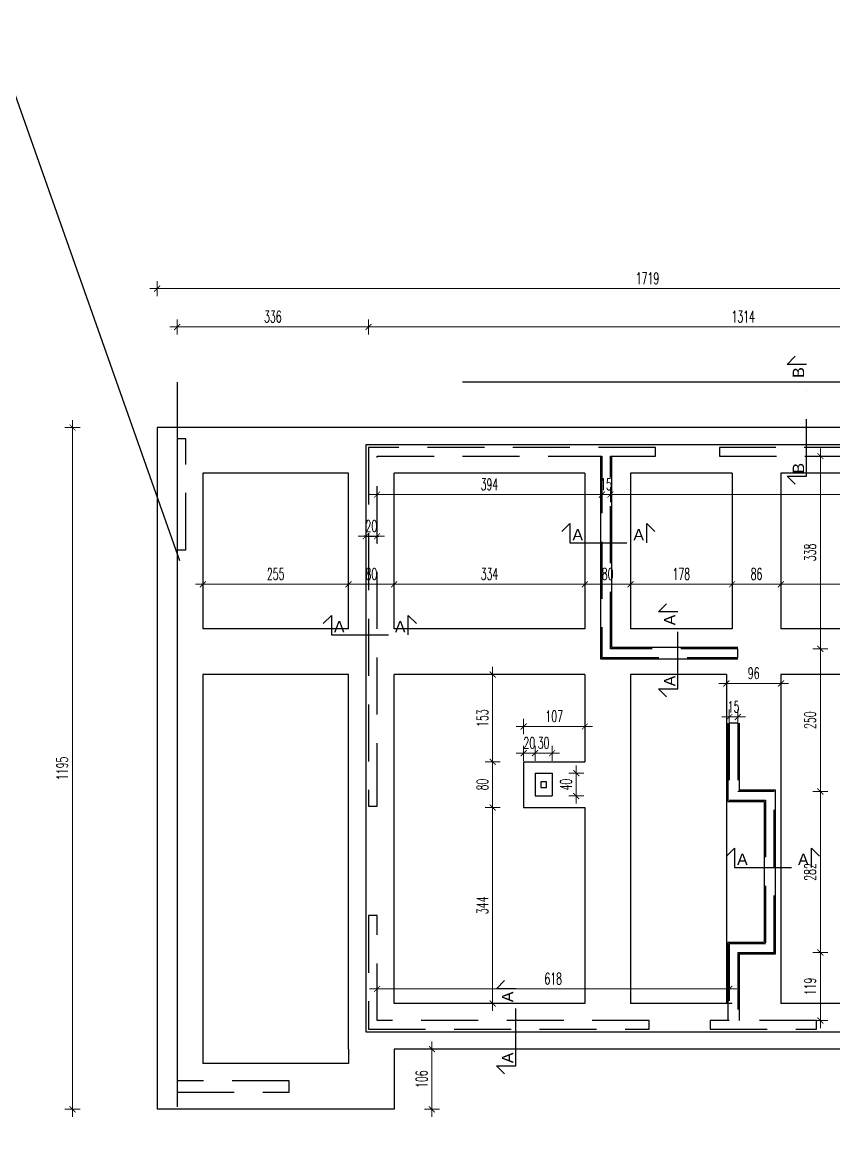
# Model space of a CAD drawing. Header units: metres. Extents: x -2057 to 8255, y -892 to 9175.
# Drawn here: x 1982 to 3406, y 1114 to 3051 of the extents above; entities that cross this region are included whole.
import ezdxf
from ezdxf.enums import TextEntityAlignment as Align

# ---------------------------------------------------------------- set-up
doc = ezdxf.new("R2010")
doc.units = ezdxf.units.M
doc.header["$LTSCALE"] = 10
doc.header["$PDMODE"] = 35
doc.header["$PDSIZE"] = 0.1
for name, pattern in [('AUSGEZOGEN', [0]), ('DASHDOT', [1, 0.5, -0.25, 0, -0.25]), ('DASHED', [0.75, 0.5, -0.25]), ('TRATTEGGIATA', [19.05, 12.7, -6.35])]:
    doc.linetypes.add(name, pattern=pattern)
for name, color, linetype in [('15-', 6, 'Continuous'), ('15-SI', 4, 'Continuous'), ('Muri_sopra', 2, 'DASHED'), ('Retino', 8, 'Continuous'), ('Sottile', 5, 'Continuous'), ('Testi', 3, 'Continuous')]:
    doc.layers.add(name, color=color, linetype=linetype)
doc.layers.add('QUOTE', color=13, linetype='AUSGEZOGEN', lineweight=18)
doc.styles.add('100H50', font='romans.shx', dxfattribs={"width": 0.6})
doc.styles.add('SCHRIFT', font='arial.ttf')
doc.dimstyles.new('1-100', dxfattribs={"dimscale": 0, "dimtxt": 20, "dimasz": 1.5, "dimexe": 0.2, "dimexo": 1, "dimgap": 8, "dimtad": 1, "dimdec": 0, "dimzin": 0, "dimdsep": 46, "dimtxsty": '100H50', "dimblk": 'quota1', "dimcen": 0, "dimse1": 1, "dimse2": 1, "dimclrd": 256, "dimclre": 256, "dimclrt": 2, "dimadec": 0, "dimazin": 0, "dimtfac": 1, "dimtdec": 0, "dimtix": 1, "dimtmove": 2, "dimatfit": 3, "dimldrblk": 'Q', "dimfxl": 1, "dimtolj": 1, "dimtzin": 0, "dimlwd": -1, "dimarcsym": 0})

# ---------------------------------------------------------------- blocks, each defined once
blk = doc.blocks.new('quota1')
at = {"layer": 'QUOTE'}
for p, q in [((8.8, 0), (-8.8, 0)), ((0, -8.8), (0, 8.8))]:
    blk.add_line(p, q, dxfattribs=at)
at = {"layer": 'QUOTE', "const_width": 1}
blk.add_lwpolyline([(-3.5, -3.5), (3.5, 3.5)], dxfattribs=at)
blk = doc.blocks.new('*D54')
at = {"layer": 'Defpoints', "color": 0, "transparency": 16777216}
for p in [(2584.6, 2150.1), (2604.6, 2150.1), (2604.6, 2150.1)]:
    blk.add_point(p, dxfattribs=at)
at = {"layer": 'Retino', "transparency": 16777216}
for p, q in [((2583.1, 2150.1), (2581.6, 2150.1)), ((2584.6, 2150.1), (2604.6, 2150.1)), ((2606.1, 2150.1), (2607.6, 2150.1))]:
    blk.add_line(p, q, dxfattribs=at)
at = {"layer": 'Retino', "transparency": 16777216, "xscale": 1.5, "yscale": 1.5, "zscale": 1.5}
blk.add_blockref('quota1', (2584.6, 2150.1), dxfattribs=at)
at = {"layer": 'Retino', "transparency": 16777216, "xscale": 1.5, "yscale": 1.5, "zscale": 1.5, "rotation": 180}
blk.add_blockref('quota1', (2604.6, 2150.1), dxfattribs=at)
at = {"layer": 'Retino', "color": 2, "transparency": 16777216, "insert": (2594.6, 2168.1), "char_height": 20, "attachment_point": 5, "style": '100H50'}
blk.add_mtext('\\A1;20', dxfattribs=at)
blk = doc.blocks.new('Q')
at = {"layer": '15-'}
for p, q in [((-4.4, 0), (4.4, 0)), ((0, 4.4), (0, -4.4))]:
    blk.add_line(p, q, dxfattribs=at)
at = {"layer": '15-SI'}
blk.add_line((-3.7, -3.7), (3.7, 3.7), dxfattribs=at)
blk = doc.blocks.new('*D101')
at = {"layer": 'Defpoints', "color": 0, "transparency": 16777216}
for p in [(3903.6, 2516.9), (2589.6, 2305.6), (3903.6, 2305.6)]:
    blk.add_point(p, dxfattribs=at)
at = {"layer": 'QUOTE', "transparency": 16777216}
blk.add_line((2591.1, 2516.9), (3902.1, 2516.9), dxfattribs=at)
at = {"layer": 'QUOTE', "transparency": 16777216, "xscale": 1.5, "yscale": 1.5, "zscale": 1.5, "rotation": 180}
blk.add_blockref('quota1', (2589.6, 2516.9), dxfattribs=at)
at = {"layer": 'QUOTE', "transparency": 16777216, "xscale": 1.5, "yscale": 1.5, "zscale": 1.5}
blk.add_blockref('quota1', (3903.6, 2516.9), dxfattribs=at)
at = {"layer": 'QUOTE', "color": 2, "transparency": 16777216, "insert": (3246.6, 2534.9), "char_height": 20, "attachment_point": 5, "style": '100H50'}
blk.add_mtext('\\A1;1314', dxfattribs=at)
blk = doc.blocks.new('*D103')
at = {"layer": 'Defpoints', "color": 0, "transparency": 16777216}
for p in [(2219.1, 2340.6), (2070.5, 1146.1), (2219.1, 1146.1)]:
    blk.add_point(p, dxfattribs=at)
at = {"layer": 'QUOTE', "transparency": 16777216}
blk.add_line((2070.5, 2339.1), (2070.5, 1147.6), dxfattribs=at)
at = {"layer": 'QUOTE', "transparency": 16777216, "xscale": 1.5, "yscale": 1.5, "zscale": 1.5}
for p, rotation in [((2070.5, 2340.6), 90), ((2070.5, 1146.1), 270)]:
    blk.add_blockref('quota1', p, dxfattribs=dict(at, rotation=rotation))
at = {"layer": 'QUOTE', "color": 2, "transparency": 16777216, "insert": (2052.5, 1743.4), "char_height": 20, "attachment_point": 5, "rotation": 90, "style": '100H50'}
blk.add_mtext('\\A1;1195', dxfattribs=at)
blk = doc.blocks.new('*D104')
at = {"layer": 'Defpoints', "color": 0, "transparency": 16777216}
for p in [(2554.6, 2066), (2299.1, 1987.9), (2554.6, 1987.9)]:
    blk.add_point(p, dxfattribs=at)
at = {"layer": 'QUOTE', "transparency": 16777216}
blk.add_line((2300.6, 2066), (2553.1, 2066), dxfattribs=at)
at = {"layer": 'QUOTE', "transparency": 16777216, "xscale": 1.5, "yscale": 1.5, "zscale": 1.5, "rotation": 180}
blk.add_blockref('quota1', (2299.1, 2066), dxfattribs=at)
at = {"layer": 'QUOTE', "transparency": 16777216, "xscale": 1.5, "yscale": 1.5, "zscale": 1.5}
blk.add_blockref('quota1', (2554.6, 2066), dxfattribs=at)
at = {"layer": 'QUOTE', "color": 2, "transparency": 16777216, "insert": (2426.8, 2084), "char_height": 20, "attachment_point": 5, "style": '100H50'}
blk.add_mtext('\\A1;255', dxfattribs=at)
blk = doc.blocks.new('*D105')
at = {"layer": 'Defpoints', "color": 0, "transparency": 16777216}
for p in [(2968.9, 2066), (2634.6, 1987.9), (2968.9, 1987.9)]:
    blk.add_point(p, dxfattribs=at)
at = {"layer": 'QUOTE', "transparency": 16777216}
blk.add_line((2636.1, 2066), (2967.4, 2066), dxfattribs=at)
at = {"layer": 'QUOTE', "transparency": 16777216, "xscale": 1.5, "yscale": 1.5, "zscale": 1.5, "rotation": 180}
blk.add_blockref('quota1', (2634.6, 2066), dxfattribs=at)
at = {"layer": 'QUOTE', "transparency": 16777216, "xscale": 1.5, "yscale": 1.5, "zscale": 1.5}
blk.add_blockref('quota1', (2968.9, 2066), dxfattribs=at)
at = {"layer": 'QUOTE', "color": 2, "transparency": 16777216, "insert": (2801.7, 2084), "char_height": 20, "attachment_point": 5, "style": '100H50'}
blk.add_mtext('\\A1;334', dxfattribs=at)
blk = doc.blocks.new('*D106')
at = {"layer": 'Defpoints', "color": 0, "transparency": 16777216}
for p in [(2554.6, 2066), (2634.6, 2066), (2634.6, 2066)]:
    blk.add_point(p, dxfattribs=at)
at = {"layer": 'QUOTE', "transparency": 16777216}
blk.add_line((2556.1, 2066), (2633.1, 2066), dxfattribs=at)
at = {"layer": 'QUOTE', "transparency": 16777216, "xscale": 1.5, "yscale": 1.5, "zscale": 1.5, "rotation": 180}
blk.add_blockref('quota1', (2554.6, 2066), dxfattribs=at)
at = {"layer": 'QUOTE', "transparency": 16777216, "xscale": 1.5, "yscale": 1.5, "zscale": 1.5}
blk.add_blockref('quota1', (2634.6, 2066), dxfattribs=at)
at = {"layer": 'QUOTE', "color": 2, "transparency": 16777216, "insert": (2594.6, 2084), "char_height": 20, "attachment_point": 5, "style": '100H50'}
blk.add_mtext('\\A1;80', dxfattribs=at)
blk = doc.blocks.new('*D107')
at = {"layer": 'Defpoints', "color": 0, "transparency": 16777216}
for p in [(2968.9, 2066), (3048.9, 2066), (3048.9, 2066)]:
    blk.add_point(p, dxfattribs=at)
at = {"layer": 'QUOTE', "transparency": 16777216}
blk.add_line((2970.4, 2066), (3047.4, 2066), dxfattribs=at)
at = {"layer": 'QUOTE', "transparency": 16777216, "xscale": 1.5, "yscale": 1.5, "zscale": 1.5, "rotation": 180}
blk.add_blockref('quota1', (2968.9, 2066), dxfattribs=at)
at = {"layer": 'QUOTE', "transparency": 16777216, "xscale": 1.5, "yscale": 1.5, "zscale": 1.5}
blk.add_blockref('quota1', (3048.9, 2066), dxfattribs=at)
at = {"layer": 'QUOTE', "color": 2, "transparency": 16777216, "insert": (3008.9, 2084), "char_height": 20, "attachment_point": 5, "style": '100H50'}
blk.add_mtext('\\A1;80', dxfattribs=at)
blk = doc.blocks.new('*D108')
at = {"layer": 'Defpoints', "color": 0, "transparency": 16777216}
for p in [(2604.6, 2260.6), (2998.6, 2260.6), (2998.6, 2223.1)]:
    blk.add_point(p, dxfattribs=at)
at = {"layer": 'QUOTE', "transparency": 16777216}
blk.add_line((2606.1, 2223.1), (2997.1, 2223.1), dxfattribs=at)
at = {"layer": 'QUOTE', "transparency": 16777216, "xscale": 1.5, "yscale": 1.5, "zscale": 1.5, "rotation": 180}
blk.add_blockref('quota1', (2604.6, 2223.1), dxfattribs=at)
at = {"layer": 'QUOTE', "transparency": 16777216, "xscale": 1.5, "yscale": 1.5, "zscale": 1.5}
blk.add_blockref('quota1', (2998.6, 2223.1), dxfattribs=at)
at = {"layer": 'QUOTE', "color": 2, "transparency": 16777216, "insert": (2801.6, 2241.1), "char_height": 20, "attachment_point": 5, "style": '100H50'}
blk.add_mtext('\\A1;394', dxfattribs=at)
blk = doc.blocks.new('*D109')
at = {"layer": 'Defpoints', "color": 0, "transparency": 16777216}
for p in [(2998.6, 2223.1), (3013.6, 2223.1), (3013.6, 2223.1)]:
    blk.add_point(p, dxfattribs=at)
at = {"layer": 'QUOTE', "transparency": 16777216}
for p, q in [((2997.1, 2223.1), (2995.6, 2223.1)), ((2998.6, 2223.1), (3013.6, 2223.1)), ((3015.1, 2223.1), (3016.6, 2223.1))]:
    blk.add_line(p, q, dxfattribs=at)
at = {"layer": 'QUOTE', "transparency": 16777216, "xscale": 1.5, "yscale": 1.5, "zscale": 1.5}
blk.add_blockref('quota1', (2998.6, 2223.1), dxfattribs=at)
at = {"layer": 'QUOTE', "transparency": 16777216, "xscale": 1.5, "yscale": 1.5, "zscale": 1.5, "rotation": 180}
blk.add_blockref('quota1', (3013.6, 2223.1), dxfattribs=at)
at = {"layer": 'QUOTE', "color": 2, "transparency": 16777216, "insert": (3006.1, 2241.1), "char_height": 20, "attachment_point": 5, "style": '100H50'}
blk.add_mtext('\\A1;15', dxfattribs=at)
blk = doc.blocks.new('*D110')
at = {"layer": 'Defpoints', "color": 0, "transparency": 16777216}
for p in [(3013.6, 2223.1), (3888.6, 2223.1), (3888.6, 2223.1)]:
    blk.add_point(p, dxfattribs=at)
at = {"layer": 'QUOTE', "transparency": 16777216}
blk.add_line((3015.1, 2223.1), (3887.1, 2223.1), dxfattribs=at)
at = {"layer": 'QUOTE', "transparency": 16777216, "xscale": 1.5, "yscale": 1.5, "zscale": 1.5, "rotation": 180}
blk.add_blockref('quota1', (3013.6, 2223.1), dxfattribs=at)
at = {"layer": 'QUOTE', "transparency": 16777216, "xscale": 1.5, "yscale": 1.5, "zscale": 1.5}
blk.add_blockref('quota1', (3888.6, 2223.1), dxfattribs=at)
at = {"layer": 'QUOTE', "color": 2, "transparency": 16777216, "insert": (3451.1, 2241.1), "char_height": 20, "attachment_point": 5, "style": '100H50'}
blk.add_mtext('\\A1;875', dxfattribs=at)
blk = doc.blocks.new('*D111')
at = {"layer": 'Defpoints', "color": 0, "transparency": 16777216}
for p in [(3222.2, 1822.9), (3237.2, 1833.5), (3237.2, 1822.9)]:
    blk.add_point(p, dxfattribs=at)
at = {"layer": 'QUOTE', "transparency": 16777216}
for p, q in [((3220.7, 1833.5), (3219.2, 1833.5)), ((3222.2, 1833.5), (3237.2, 1833.5)), ((3238.7, 1833.5), (3240.2, 1833.5))]:
    blk.add_line(p, q, dxfattribs=at)
at = {"layer": 'QUOTE', "transparency": 16777216, "xscale": 1.5, "yscale": 1.5, "zscale": 1.5}
blk.add_blockref('quota1', (3222.2, 1833.5), dxfattribs=at)
at = {"layer": 'QUOTE', "transparency": 16777216, "xscale": 1.5, "yscale": 1.5, "zscale": 1.5, "rotation": 180}
blk.add_blockref('quota1', (3237.2, 1833.5), dxfattribs=at)
at = {"layer": 'QUOTE', "color": 2, "transparency": 16777216, "insert": (3229.7, 1851.5), "char_height": 20, "attachment_point": 5, "style": '100H50'}
blk.add_mtext('\\A1;15', dxfattribs=at)
blk = doc.blocks.new('*D113')
at = {"layer": 'Defpoints', "color": 0, "transparency": 16777216}
for p in [(2219.1, 2584), (2219.1, 2340.6), (3938.6, 2340.6)]:
    blk.add_point(p, dxfattribs=at)
at = {"layer": 'QUOTE', "transparency": 16777216}
blk.add_line((3937.1, 2584), (2220.6, 2584), dxfattribs=at)
at = {"layer": 'QUOTE', "transparency": 16777216, "xscale": 1.5, "yscale": 1.5, "zscale": 1.5, "rotation": 180}
blk.add_blockref('quota1', (2219.1, 2584), dxfattribs=at)
at = {"layer": 'QUOTE', "transparency": 16777216, "xscale": 1.5, "yscale": 1.5, "zscale": 1.5}
blk.add_blockref('quota1', (3938.6, 2584), dxfattribs=at)
at = {"layer": 'QUOTE', "color": 2, "transparency": 16777216, "insert": (3078.8, 2602), "char_height": 20, "attachment_point": 5, "style": '100H50'}
blk.add_mtext('\\A1;1719', dxfattribs=at)
blk = doc.blocks.new('*D114')
at = {"layer": 'Defpoints', "color": 0, "transparency": 16777216}
for p in [(2254.1, 2516.9), (2254.1, 2305.6), (2589.6, 2305.6)]:
    blk.add_point(p, dxfattribs=at)
at = {"layer": 'QUOTE', "transparency": 16777216}
blk.add_line((2588.1, 2516.9), (2255.6, 2516.9), dxfattribs=at)
at = {"layer": 'QUOTE', "transparency": 16777216, "xscale": 1.5, "yscale": 1.5, "zscale": 1.5, "rotation": 180}
blk.add_blockref('quota1', (2254.1, 2516.9), dxfattribs=at)
at = {"layer": 'QUOTE', "transparency": 16777216, "xscale": 1.5, "yscale": 1.5, "zscale": 1.5}
blk.add_blockref('quota1', (2589.6, 2516.9), dxfattribs=at)
at = {"layer": 'QUOTE', "color": 2, "transparency": 16777216, "insert": (2421.8, 2534.9), "char_height": 20, "attachment_point": 5, "style": '100H50'}
blk.add_mtext('\\A1;336', dxfattribs=at)
blk = doc.blocks.new('*D115')
at = {"layer": 'Defpoints', "color": 0, "transparency": 16777216}
for p in [(3048.9, 2066), (3227, 2066), (3227, 2066)]:
    blk.add_point(p, dxfattribs=at)
at = {"layer": 'QUOTE', "transparency": 16777216}
blk.add_line((3050.4, 2066), (3225.5, 2066), dxfattribs=at)
at = {"layer": 'QUOTE', "transparency": 16777216, "xscale": 1.5, "yscale": 1.5, "zscale": 1.5, "rotation": 180}
blk.add_blockref('quota1', (3048.9, 2066), dxfattribs=at)
at = {"layer": 'QUOTE', "transparency": 16777216, "xscale": 1.5, "yscale": 1.5, "zscale": 1.5}
blk.add_blockref('quota1', (3227, 2066), dxfattribs=at)
at = {"layer": 'QUOTE', "color": 2, "transparency": 16777216, "insert": (3138, 2084), "char_height": 20, "attachment_point": 5, "style": '100H50'}
blk.add_mtext('\\A1;178', dxfattribs=at)
blk = doc.blocks.new('*D116')
at = {"layer": 'Defpoints', "color": 0, "transparency": 16777216}
for p in [(3227, 2066), (3312.7, 2066), (3312.7, 2066)]:
    blk.add_point(p, dxfattribs=at)
at = {"layer": 'QUOTE', "transparency": 16777216}
blk.add_line((3228.5, 2066), (3311.2, 2066), dxfattribs=at)
at = {"layer": 'QUOTE', "transparency": 16777216, "xscale": 1.5, "yscale": 1.5, "zscale": 1.5, "rotation": 180}
blk.add_blockref('quota1', (3227, 2066), dxfattribs=at)
at = {"layer": 'QUOTE', "transparency": 16777216, "xscale": 1.5, "yscale": 1.5, "zscale": 1.5}
blk.add_blockref('quota1', (3312.7, 2066), dxfattribs=at)
at = {"layer": 'QUOTE', "color": 2, "transparency": 16777216, "insert": (3269.9, 2084), "char_height": 20, "attachment_point": 5, "style": '100H50'}
blk.add_mtext('\\A1;86', dxfattribs=at)
blk = doc.blocks.new('*D117')
at = {"layer": 'Defpoints', "color": 0, "transparency": 16777216}
for p in [(3312.7, 2066), (3858.6, 2066), (3858.6, 2066)]:
    blk.add_point(p, dxfattribs=at)
at = {"layer": 'QUOTE', "transparency": 16777216}
blk.add_line((3314.2, 2066), (3857.1, 2066), dxfattribs=at)
at = {"layer": 'QUOTE', "transparency": 16777216, "xscale": 1.5, "yscale": 1.5, "zscale": 1.5, "rotation": 180}
blk.add_blockref('quota1', (3312.7, 2066), dxfattribs=at)
at = {"layer": 'QUOTE', "transparency": 16777216, "xscale": 1.5, "yscale": 1.5, "zscale": 1.5}
blk.add_blockref('quota1', (3858.6, 2066), dxfattribs=at)
at = {"layer": 'QUOTE', "color": 2, "transparency": 16777216, "insert": (3585.6, 2084), "char_height": 20, "attachment_point": 5, "style": '100H50'}
blk.add_mtext('\\A1;546', dxfattribs=at)
blk = doc.blocks.new('*D118')
at = {"layer": 'Defpoints', "color": 0, "transparency": 16777216}
for p in [(2604.6, 1794.4), (3222.2, 1435.9), (3222.2, 1357)]:
    blk.add_point(p, dxfattribs=at)
at = {"layer": 'QUOTE', "transparency": 16777216}
blk.add_line((2606.1, 1357), (3220.7, 1357), dxfattribs=at)
at = {"layer": 'QUOTE', "transparency": 16777216, "xscale": 1.5, "yscale": 1.5, "zscale": 1.5, "rotation": 180}
blk.add_blockref('quota1', (2604.6, 1357), dxfattribs=at)
at = {"layer": 'QUOTE', "transparency": 16777216, "xscale": 1.5, "yscale": 1.5, "zscale": 1.5}
blk.add_blockref('quota1', (3222.2, 1357), dxfattribs=at)
at = {"layer": 'QUOTE', "color": 2, "transparency": 16777216, "insert": (2913.4, 1375), "char_height": 20, "attachment_point": 5, "style": '100H50'}
blk.add_mtext('\\A1;618', dxfattribs=at)
blk = doc.blocks.new('*D119')
at = {"layer": 'Defpoints', "color": 0, "transparency": 16777216}
for p in [(3282.6, 1420.9), (3381.9, 1420.9), (3279.1, 1301.6)]:
    blk.add_point(p, dxfattribs=at)
at = {"layer": 'QUOTE', "transparency": 16777216}
blk.add_line((3381.9, 1303.1), (3381.9, 1419.4), dxfattribs=at)
at = {"layer": 'QUOTE', "transparency": 16777216, "xscale": 1.5, "yscale": 1.5, "zscale": 1.5}
for p, rotation in [((3381.9, 1420.9), 90), ((3381.9, 1301.6), 270)]:
    blk.add_blockref('quota1', p, dxfattribs=dict(at, rotation=rotation))
at = {"layer": 'QUOTE', "color": 2, "transparency": 16777216, "insert": (3363.9, 1361.3), "char_height": 20, "attachment_point": 5, "rotation": 90, "style": '100H50'}
blk.add_mtext('\\A1;119', dxfattribs=at)
blk = doc.blocks.new('*D120')
at = {"layer": 'Defpoints', "color": 0, "transparency": 16777216}
for p in [(3300.7, 1702.9), (3381.9, 1702.9), (3300.7, 1420.9)]:
    blk.add_point(p, dxfattribs=at)
at = {"layer": 'QUOTE', "transparency": 16777216}
blk.add_line((3381.9, 1422.4), (3381.9, 1701.4), dxfattribs=at)
at = {"layer": 'QUOTE', "transparency": 16777216, "xscale": 1.5, "yscale": 1.5, "zscale": 1.5}
for p, rotation in [((3381.9, 1702.9), 90), ((3381.9, 1420.9), 270)]:
    blk.add_blockref('quota1', p, dxfattribs=dict(at, rotation=rotation))
at = {"layer": 'QUOTE', "color": 2, "transparency": 16777216, "insert": (3363.9, 1561.9), "char_height": 20, "attachment_point": 5, "rotation": 90, "style": '100H50'}
blk.add_mtext('\\A1;282', dxfattribs=at)
blk = doc.blocks.new('*D121')
at = {"layer": 'Defpoints', "color": 0, "transparency": 16777216}
for p in [(3237, 1952.9), (3381.9, 1952.9), (3300.7, 1702.9)]:
    blk.add_point(p, dxfattribs=at)
at = {"layer": 'QUOTE', "transparency": 16777216}
blk.add_line((3381.9, 1704.4), (3381.9, 1951.4), dxfattribs=at)
at = {"layer": 'QUOTE', "transparency": 16777216, "xscale": 1.5, "yscale": 1.5, "zscale": 1.5}
for p, rotation in [((3381.9, 1952.9), 90), ((3381.9, 1702.9), 270)]:
    blk.add_blockref('quota1', p, dxfattribs=dict(at, rotation=rotation))
at = {"layer": 'QUOTE', "color": 2, "transparency": 16777216, "insert": (3363.9, 1827.9), "char_height": 20, "attachment_point": 5, "rotation": 90, "style": '100H50'}
blk.add_mtext('\\A1;250', dxfattribs=at)
blk = doc.blocks.new('*D122')
at = {"layer": 'Defpoints', "color": 0, "transparency": 16777216}
for p in [(3233.2, 2290.6), (3381.9, 2290.6), (3233.2, 1952.9)]:
    blk.add_point(p, dxfattribs=at)
at = {"layer": 'QUOTE', "transparency": 16777216}
blk.add_line((3381.9, 1954.4), (3381.9, 2289.1), dxfattribs=at)
at = {"layer": 'QUOTE', "transparency": 16777216, "xscale": 1.5, "yscale": 1.5, "zscale": 1.5}
for p, rotation in [((3381.9, 2290.6), 90), ((3381.9, 1952.9), 270)]:
    blk.add_blockref('quota1', p, dxfattribs=dict(at, rotation=rotation))
at = {"layer": 'QUOTE', "color": 2, "transparency": 16777216, "insert": (3363.9, 2121.8), "char_height": 20, "attachment_point": 5, "rotation": 90, "style": '100H50'}
blk.add_mtext('\\A1;338', dxfattribs=at)
blk = doc.blocks.new('*D126')
at = {"layer": 'Defpoints', "color": 0, "transparency": 16777216}
for p in [(3217, 1892.2), (3312.7, 1892.2), (3312.7, 1892.2)]:
    blk.add_point(p, dxfattribs=at)
at = {"layer": 'QUOTE', "transparency": 16777216}
blk.add_line((3218.5, 1892.2), (3311.2, 1892.2), dxfattribs=at)
at = {"layer": 'QUOTE', "transparency": 16777216, "xscale": 1.5, "yscale": 1.5, "zscale": 1.5, "rotation": 180}
blk.add_blockref('quota1', (3217, 1892.2), dxfattribs=at)
at = {"layer": 'QUOTE', "transparency": 16777216, "xscale": 1.5, "yscale": 1.5, "zscale": 1.5}
blk.add_blockref('quota1', (3312.7, 1892.2), dxfattribs=at)
at = {"layer": 'QUOTE', "color": 2, "transparency": 16777216, "insert": (3264.9, 1910.2), "char_height": 20, "attachment_point": 5, "style": '100H50'}
blk.add_mtext('\\A1;96', dxfattribs=at)
blk = doc.blocks.new('*D127')
at = {"layer": 'Defpoints', "color": 0, "transparency": 16777216}
for p in [(2905.3, 1907.9), (2807.2, 1755.1), (2905.3, 1755.1)]:
    blk.add_point(p, dxfattribs=at)
at = {"layer": 'QUOTE', "transparency": 16777216}
blk.add_line((2807.2, 1906.4), (2807.2, 1756.6), dxfattribs=at)
at = {"layer": 'QUOTE', "transparency": 16777216, "xscale": 1.5, "yscale": 1.5, "zscale": 1.5}
for p, rotation in [((2807.2, 1907.9), 90), ((2807.2, 1755.1), 270)]:
    blk.add_blockref('quota1', p, dxfattribs=dict(at, rotation=rotation))
at = {"layer": 'QUOTE', "color": 2, "transparency": 16777216, "insert": (2789.2, 1831.5), "char_height": 20, "attachment_point": 5, "rotation": 90, "style": '100H50'}
blk.add_mtext('\\A1;153', dxfattribs=at)
blk = doc.blocks.new('*D128')
at = {"layer": 'Defpoints', "color": 0, "transparency": 16777216}
for p in [(2861.5, 1755.1), (2807.2, 1675.1), (2861.5, 1675.1)]:
    blk.add_point(p, dxfattribs=at)
at = {"layer": 'QUOTE', "transparency": 16777216}
blk.add_line((2807.2, 1753.6), (2807.2, 1676.6), dxfattribs=at)
at = {"layer": 'QUOTE', "transparency": 16777216, "xscale": 1.5, "yscale": 1.5, "zscale": 1.5}
for p, rotation in [((2807.2, 1755.1), 90), ((2807.2, 1675.1), 270)]:
    blk.add_blockref('quota1', p, dxfattribs=dict(at, rotation=rotation))
at = {"layer": 'QUOTE', "color": 2, "transparency": 16777216, "insert": (2789.2, 1715.1), "char_height": 20, "attachment_point": 5, "rotation": 90, "style": '100H50'}
blk.add_mtext('\\A1;80', dxfattribs=at)
blk = doc.blocks.new('*D129')
at = {"layer": 'Defpoints', "color": 0, "transparency": 16777216}
for p in [(2861.5, 1675.1), (2807.2, 1331.6), (2861.5, 1331.6)]:
    blk.add_point(p, dxfattribs=at)
at = {"layer": 'QUOTE', "transparency": 16777216}
blk.add_line((2807.2, 1673.6), (2807.2, 1333.1), dxfattribs=at)
at = {"layer": 'QUOTE', "transparency": 16777216, "xscale": 1.5, "yscale": 1.5, "zscale": 1.5}
for p, rotation in [((2807.2, 1675.1), 90), ((2807.2, 1331.6), 270)]:
    blk.add_blockref('quota1', p, dxfattribs=dict(at, rotation=rotation))
at = {"layer": 'QUOTE', "color": 2, "transparency": 16777216, "insert": (2789.2, 1503.4), "char_height": 20, "attachment_point": 5, "rotation": 90, "style": '100H50'}
blk.add_mtext('\\A1;344', dxfattribs=at)
blk = doc.blocks.new('*D130')
at = {"layer": 'Defpoints', "color": 0, "transparency": 16777216}
for p in [(2968.9, 1816.8), (2861.5, 1755.1), (2968.9, 1755.1)]:
    blk.add_point(p, dxfattribs=at)
at = {"layer": 'QUOTE', "transparency": 16777216}
blk.add_line((2863, 1816.8), (2967.4, 1816.8), dxfattribs=at)
at = {"layer": 'QUOTE', "transparency": 16777216, "xscale": 1.5, "yscale": 1.5, "zscale": 1.5, "rotation": 180}
blk.add_blockref('quota1', (2861.5, 1816.8), dxfattribs=at)
at = {"layer": 'QUOTE', "transparency": 16777216, "xscale": 1.5, "yscale": 1.5, "zscale": 1.5}
blk.add_blockref('quota1', (2968.9, 1816.8), dxfattribs=at)
at = {"layer": 'QUOTE', "color": 2, "transparency": 16777216, "insert": (2915.2, 1834.8), "char_height": 20, "attachment_point": 5, "style": '100H50'}
blk.add_mtext('\\A1;107', dxfattribs=at)
blk = doc.blocks.new('*D131')
at = {"layer": 'Defpoints', "color": 0, "transparency": 16777216}
for p in [(2911.5, 1770), (2881.5, 1735.1), (2911.5, 1735.1)]:
    blk.add_point(p, dxfattribs=at)
at = {"layer": 'QUOTE', "transparency": 16777216}
for p, q in [((2880, 1770), (2878.5, 1770)), ((2881.5, 1770), (2911.5, 1770)), ((2913, 1770), (2914.5, 1770))]:
    blk.add_line(p, q, dxfattribs=at)
at = {"layer": 'QUOTE', "transparency": 16777216, "xscale": 1.5, "yscale": 1.5, "zscale": 1.5}
blk.add_blockref('quota1', (2881.5, 1770), dxfattribs=at)
at = {"layer": 'QUOTE', "transparency": 16777216, "xscale": 1.5, "yscale": 1.5, "zscale": 1.5, "rotation": 180}
blk.add_blockref('quota1', (2911.5, 1770), dxfattribs=at)
at = {"layer": 'QUOTE', "color": 2, "transparency": 16777216, "insert": (2896.5, 1788), "char_height": 20, "attachment_point": 5, "style": '100H50'}
blk.add_mtext('\\A1;30', dxfattribs=at)
blk = doc.blocks.new('*D132')
at = {"layer": 'Defpoints', "color": 0, "transparency": 16777216}
for p in [(2911.5, 1735.1), (2911.5, 1695.1), (2953.8, 1695.1)]:
    blk.add_point(p, dxfattribs=at)
at = {"layer": 'QUOTE', "transparency": 16777216}
blk.add_line((2953.8, 1733.6), (2953.8, 1696.6), dxfattribs=at)
at = {"layer": 'QUOTE', "transparency": 16777216, "xscale": 1.5, "yscale": 1.5, "zscale": 1.5}
for p, rotation in [((2953.8, 1735.1), 90), ((2953.8, 1695.1), 270)]:
    blk.add_blockref('quota1', p, dxfattribs=dict(at, rotation=rotation))
at = {"layer": 'QUOTE', "color": 2, "transparency": 16777216, "insert": (2935.8, 1715.1), "char_height": 20, "attachment_point": 5, "rotation": 90, "style": '100H50'}
blk.add_mtext('\\A1;40', dxfattribs=at)
blk = doc.blocks.new('*D133')
at = {"layer": 'Defpoints', "color": 0, "transparency": 16777216}
for p in [(2861.5, 1770), (2861.5, 1735.1), (2881.5, 1735.1)]:
    blk.add_point(p, dxfattribs=at)
at = {"layer": 'QUOTE', "transparency": 16777216}
for p, q in [((2860, 1770), (2858.5, 1770)), ((2881.5, 1770), (2861.5, 1770)), ((2883, 1770), (2884.5, 1770))]:
    blk.add_line(p, q, dxfattribs=at)
at = {"layer": 'QUOTE', "transparency": 16777216, "xscale": 1.5, "yscale": 1.5, "zscale": 1.5}
blk.add_blockref('quota1', (2861.5, 1770), dxfattribs=at)
at = {"layer": 'QUOTE', "transparency": 16777216, "xscale": 1.5, "yscale": 1.5, "zscale": 1.5, "rotation": 180}
blk.add_blockref('quota1', (2881.5, 1770), dxfattribs=at)
at = {"layer": 'QUOTE', "color": 2, "transparency": 16777216, "insert": (2871.5, 1788), "char_height": 20, "attachment_point": 5, "style": '100H50'}
blk.add_mtext('\\A1;20', dxfattribs=at)
blk = doc.blocks.new('*D169')
at = {"layer": 'Defpoints', "color": 0, "transparency": 16777216}
for p in [(2634.6, 1251.6), (2634.6, 1146.1), (2700.7, 1146.1)]:
    blk.add_point(p, dxfattribs=at)
at = {"layer": 'QUOTE', "transparency": 16777216}
blk.add_line((2700.7, 1250.1), (2700.7, 1147.6), dxfattribs=at)
at = {"layer": 'QUOTE', "transparency": 16777216, "xscale": 1.5, "yscale": 1.5, "zscale": 1.5}
for p, rotation in [((2700.7, 1251.6), 90), ((2700.7, 1146.1), 270)]:
    blk.add_blockref('quota1', p, dxfattribs=dict(at, rotation=rotation))
at = {"layer": 'QUOTE', "color": 2, "transparency": 16777216, "insert": (2682.7, 1198.9), "char_height": 20, "attachment_point": 5, "rotation": 90, "style": '100H50'}
blk.add_mtext('\\A1;106', dxfattribs=at)

msp = doc.modelspace()

# ---------------------------------------------------------------- linework, layer by layer
at = {"layer": 'Muri_sopra', "ltscale": 20}
for p, q in [((2254.064, 2321.1086), (2254.074, 2321.1186)), ((2254.064, 2321.1086), (2254.064, 2126.1271)), ((2254.064, 2126.1271), (2254.074, 2126.1171))]:
    msp.add_line(p, q, dxfattribs=at)
at = {"layer": 'Muri_sopra', "linetype": 'DASHED', "ltscale": 20}
for p, q in [((2269.064, 2321.1186), (2254.074, 2321.1186)), ((2269.064, 2126.1171), (2269.064, 2321.1186)), ((2269.064, 2126.1171), (2269.064, 2321.1186)), ((2589.564, 2305.6071), (2589.574, 2305.6171)), ((2589.564, 2305.6071), (2589.564, 1677.4449)), ((3092.7469, 2305.6171), (2589.574, 2305.6171)), ((3092.7569, 2305.6071), (3092.7469, 2305.6171)), ((3092.7569, 2290.6175), (3092.7569, 2305.6071)), ((3204.7569, 2305.6071), (3204.7669, 2305.6171)), ((3204.7569, 2305.6071), (3204.7569, 2290.6179)), ((3903.554, 2305.6171), (3204.7669, 2305.6171)), ((2604.564, 1687.9035), (2604.564, 2290.6171)), ((2604.564, 2290.6171), (2998.5652, 2290.6171)), ((2998.5652, 2290.6171), (2998.5652, 1937.9035)), ((3013.5999, 2290.6071), (3013.6099, 2290.6171)), ((3013.5999, 2290.6071), (3013.6099, 2290.6171)), ((3013.6013, 1952.9126), (3013.5999, 2290.6071)), ((3013.6099, 2290.6171), (3092.7569, 2290.6175)), ((3204.7569, 2290.6179), (3888.564, 2290.6171)), ((2254.074, 2126.1171), (2269.064, 2126.1171)), ((2998.5652, 1937.9035), (3236.9941, 1937.9037)), ((3013.6113, 1952.9026), (3013.6013, 1952.9126)), ((3236.9941, 1952.9035), (3013.6113, 1952.9026)), ((3233.2014, 1952.8935), (3233.1914, 1952.9035)), ((3236.9941, 1952.9035), (3237.0041, 1952.8935)), ((3237.0041, 1937.9137), (3236.9941, 1937.9037)), ((3237.0041, 1937.9137), (3237.0041, 1952.8935)), ((3237.1995, 1822.9035), (3222.1995, 1822.9035)), ((3222.1995, 1822.9035), (3222.1995, 1687.9035)), ((3237.1995, 1822.9035), (3237.1995, 1702.9135)), ((2604.564, 1677.4349), (2604.564, 1687.9035)), ((2604.564, 1677.4349), (2604.564, 1687.9035)), ((3222.1997, 1687.9035), (3285.6999, 1687.9035)), ((3222.1997, 1687.9035), (3285.6999, 1687.9035)), ((3237.1995, 1702.9135), (3237.2095, 1702.9035)), ((3300.6899, 1702.9035), (3237.2095, 1702.9035)), ((3237.6999, 1702.9135), (3237.7099, 1702.9035)), ((3285.6999, 1687.9035), (3285.6999, 1435.9035)), ((3285.6999, 1687.9035), (3285.6999, 1435.9035)), ((3300.6899, 1702.9035), (3300.6999, 1702.8935)), ((3300.6999, 1420.9135), (3300.6999, 1702.8935)), ((2589.564, 1677.4449), (2589.574, 1677.4349)), ((2589.574, 1677.4349), (2604.564, 1677.4349)), ((2589.564, 1485.5152), (2589.574, 1485.5252)), ((2589.564, 1485.5152), (2589.564, 1286.6271)), ((2604.564, 1485.5252), (2589.574, 1485.5252)), ((2604.564, 1301.6171), (2604.564, 1485.5252)), ((3285.6999, 1435.9035), (3222.1997, 1435.9035)), ((3222.1997, 1435.9035), (3222.1997, 1301.6171)), ((3237.1997, 1420.8935), (3237.2097, 1420.9035)), ((3237.1997, 1420.8935), (3237.1997, 1301.6271)), ((3237.2097, 1420.9035), (3300.6899, 1420.9035)), ((3300.6899, 1420.9035), (3300.6999, 1420.9135)), ((3081.8476, 1301.6171), (2604.564, 1301.6171)), ((3081.8476, 1286.6271), (3081.8476, 1301.6171)), ((3222.1997, 1301.6171), (3188.8477, 1301.6171)), ((3188.8477, 1301.6171), (3188.8477, 1286.6271)), ((3237.2097, 1301.6171), (3237.1997, 1301.6271)), ((3374.9983, 1301.6171), (3237.2097, 1301.6171)), ((3374.9983, 1286.6271), (3374.9983, 1301.6171)), ((2589.564, 1286.6271), (2589.574, 1286.6171)), ((2589.574, 1286.6171), (3081.8376, 1286.6171)), ((3081.8376, 1286.6171), (3081.8476, 1286.6271)), ((3188.8477, 1286.6271), (3188.8577, 1286.6171)), ((3188.8577, 1286.6171), (3374.9883, 1286.6171)), ((3374.9983, 1286.6271), (3374.9883, 1286.6171)), ((2450.4029, 1196.115), (2254.064, 1196.115)), ((2450.4029, 1196.115), (2254.064, 1196.115)), ((2254.064, 1196.115), (2254.064, 1176.115)), ((2254.064, 1196.115), (2254.064, 1176.115)), ((2450.4029, 1176.115), (2450.4029, 1196.115)), ((2450.4029, 1176.115), (2450.4029, 1196.115)), ((2254.064, 1176.115), (2450.4029, 1176.115)), ((2254.064, 1176.115), (2450.4029, 1176.115))]:
    msp.add_line(p, q, dxfattribs=at)
at = {"layer": 'Retino'}
for p, q in [((2219.064, 2340.6073), (2219.074, 2340.6173)), ((2219.064, 2340.6073), (2219.064, 1146.115)), ((3938.554, 2340.6173), (2219.074, 2340.6173)), ((2299.064, 2260.6073), (2299.074, 2260.6173)), ((2299.064, 2260.6073), (2299.064, 1987.9036)), ((2554.564, 2260.6173), (2299.074, 2260.6173)), ((2554.564, 1987.9036), (2554.564, 2260.6173)), ((2968.8962, 2260.6173), (2634.564, 2260.6173)), ((2634.564, 1987.9036), (2634.564, 2260.6173)), ((2968.8962, 2260.6173), (2968.8962, 1987.9036)), ((3048.8962, 2260.6173), (3048.8962, 1987.9036)), ((3227.0176, 2260.6173), (3048.8962, 2260.6173)), ((3227.0176, 2260.6173), (3227.0176, 1987.9036)), ((3312.6999, 2260.6173), (3312.6999, 1987.9036)), ((3858.564, 2260.6173), (3312.6999, 2260.6173)), ((2554.564, 1987.9036), (2299.064, 1987.9036)), ((2968.8962, 1987.9036), (2634.564, 1987.9036)), ((3227.0176, 1987.9036), (3048.8962, 1987.9036)), ((3858.564, 1987.9036), (3312.6999, 1987.9036)), ((2554.564, 1907.9036), (2299.064, 1907.9036)), ((2299.064, 1907.9036), (2299.064, 1226.115)), ((2554.564, 1251.6271), (2554.564, 1907.9036)), ((2634.564, 1331.6171), (2634.564, 1907.9036)), ((2968.8962, 1907.9036), (2634.564, 1907.9036)), ((2968.8962, 1907.9036), (2968.8962, 1755.1171)), ((3217.0176, 1907.9036), (3048.8962, 1907.9036)), ((3048.8962, 1907.9036), (3048.8962, 1331.6171)), ((3217.0176, 1907.9036), (3217.0176, 1331.6171)), ((3858.564, 1907.9036), (3312.6999, 1907.9036)), ((3312.6999, 1907.9036), (3312.6999, 1331.6171)), ((2861.5164, 1755.1171), (2861.5164, 1675.1171)), ((2861.5164, 1755.1171), (2968.8962, 1755.1171)), ((2881.5164, 1735.1071), (2881.5264, 1735.1171)), ((2881.5164, 1735.1071), (2881.5164, 1695.1271)), ((2881.5264, 1735.1171), (2911.5064, 1735.1171)), ((2911.5064, 1735.1171), (2911.5164, 1735.1071)), ((2911.5164, 1735.1071), (2911.5164, 1695.1271)), ((2881.5264, 1695.1171), (2881.5164, 1695.1271)), ((2881.5264, 1695.1171), (2911.5064, 1695.1171)), ((2911.5164, 1695.1271), (2911.5064, 1695.1171)), ((2861.5164, 1675.1171), (2968.8962, 1675.1171)), ((2968.8962, 1675.1171), (2968.8962, 1331.6171)), ((2968.8962, 1331.6171), (2634.564, 1331.6171)), ((3227.0176, 1331.6171), (3048.8962, 1331.6171)), ((3858.564, 1331.6171), (3312.6999, 1331.6171)), ((2554.564, 1251.6271), (2554.574, 1251.6171)), ((2554.574, 1251.6171), (2554.574, 1226.115)), ((3938.554, 1251.6171), (2634.564, 1251.6171)), ((2634.564, 1251.6171), (2634.564, 1146.115)), ((2554.574, 1226.115), (2299.064, 1226.115)), ((2634.564, 1146.115), (2219.064, 1146.115))]:
    msp.add_line(p, q, dxfattribs=at)
at = {"layer": 'Retino', "ltscale": 20}
for p, q in [((2584.564, 2310.6071), (2584.574, 2310.6171)), ((2584.564, 2310.6071), (2584.564, 1677.4449)), ((3092.7469, 2310.6171), (2584.574, 2310.6171)), ((3908.554, 2310.6171), (3204.7669, 2310.6171)), ((2996.0652, 2290.6171), (2996.0652, 1935.4135)), ((3016.1013, 1955.4126), (3016.0999, 2290.6071)), ((3016.1013, 1955.4126), (3016.1113, 1955.4026)), ((3236.9941, 1955.4035), (3016.1113, 1955.4026)), ((2996.0652, 1935.4135), (2996.0752, 1935.4035)), ((2996.0752, 1935.4035), (3236.9941, 1935.4037)), ((3219.6995, 1822.9035), (3219.6995, 1685.4135)), ((3239.6995, 1822.9035), (3239.6995, 1705.4135)), ((3239.7095, 1705.4035), (3239.6995, 1705.4135)), ((3303.1899, 1705.4035), (3239.7095, 1705.4035)), ((3303.1999, 1705.3935), (3303.1899, 1705.4035)), ((3303.1999, 1418.4135), (3303.1999, 1705.3935)), ((3219.7095, 1685.4035), (3219.6995, 1685.4135)), ((3219.7095, 1685.4035), (3283.1899, 1685.4035)), ((3283.1999, 1685.3935), (3283.1899, 1685.4035)), ((3283.1999, 1685.3935), (3283.1999, 1438.4135)), ((2584.564, 1485.5152), (2584.564, 1281.6271)), ((3219.6997, 1438.3935), (3219.7097, 1438.4035)), ((3219.6997, 1438.3935), (3219.6997, 1301.6171)), ((3283.1899, 1438.4035), (3219.7097, 1438.4035)), ((3283.1899, 1438.4035), (3283.1999, 1438.4135)), ((3239.6997, 1418.3935), (3239.7097, 1418.4035)), ((3239.6997, 1418.3935), (3239.6997, 1301.6271)), ((3239.7097, 1418.4035), (3303.1899, 1418.4035)), ((3303.1899, 1418.4035), (3303.1999, 1418.4135)), ((2584.564, 1281.6271), (2584.574, 1281.6171)), ((2584.574, 1281.6171), (3081.8376, 1281.6171)), ((3188.8577, 1281.6171), (3374.9883, 1281.6171))]:
    msp.add_line(p, q, dxfattribs=at)
at = {"layer": 'Retino'}
msp.add_lwpolyline([(2891.5164, 1710.1171), (2901.5164, 1710.1171), (2901.5164, 1720.1171), (2891.5164, 1720.1171)], close=True, dxfattribs=at)
at = {"layer": 'Sottile', "linetype": 'TRATTEGGIATA', "ltscale": 10}
for points in [[(2254.064, 2420.2143), (2254.064, 971.3423), (4024.064, 971.3423), (4024.064, 2420.2143), (2254.064, 2420.2143)], [(2584.574, 2310.6171), (2584.574, 1281.6171), (3908.5639, 1281.6171), (3908.5639, 2310.6171), (2584.574, 2310.6171)]]:
    msp.add_lwpolyline(points, dxfattribs=at)
at = {"layer": 'Testi'}
msp.add_line((2258.438, 2106.8962), (1924.8231, 3050.9691), dxfattribs=at)
at = {"layer": 'Testi', "linetype": 'DASHDOT', "ltscale": 20, "transparency": 33554687, "elevation": -242528.7108}
msp.add_lwpolyline([(3337.7598, 2241.3383), (3323.6177, 2255.4804), (3357.7038, 2255.4804), (3357.7038, 2451.2928), (3323.6177, 2451.2928), (3337.7598, 2465.4349)], dxfattribs=at)
at = {"layer": 'Testi', "linetype": 'DASHDOT', "ltscale": 20, "transparency": 33554687}
for points in [[(2928.4389, 2158.4689), (2942.5811, 2172.6111), (2942.5811, 2138.5249), (3077.4939, 2138.5249), (3077.4939, 2172.6111), (3091.636, 2158.4689)], [(3112.0162, 1868.6025), (3097.8741, 1882.7446), (3131.9602, 1882.7446), (3131.9602, 2017.6574), (3097.8741, 2017.6574), (3112.0162, 2031.7995)], [(2510.2795, 1997.2355), (2524.4216, 2011.3777), (2524.4216, 1977.2915), (2659.3345, 1977.2915), (2659.3345, 2011.3777), (2673.4766, 1997.2355)], [(3217.1652, 1589.7499), (3231.3073, 1603.892), (3231.3073, 1569.8059), (3366.2201, 1569.8059), (3366.2201, 1603.892), (3380.3623, 1589.7499)], [(2827.865, 1208.3214), (2813.7228, 1222.4635), (2847.809, 1222.4635), (2847.809, 1357.3763), (2813.7228, 1357.3763), (2827.865, 1371.5185)]]:
    msp.add_lwpolyline(points, dxfattribs=at)

# ---------------------------------------------------------------- texts
at = {"layer": 'Testi', "transparency": 33554687, "style": 'SCHRIFT'}
for s, p in [('B', (3353.3892, 2437.0749)), ('B', (3353.3892, 2269.2862)), ('A', (3127.6456, 2003.4395, 242528.7108)), ('A', (3127.6456, 1896.5504, 242528.7108)), ('A', (2843.4944, 1343.1584, 242528.7108)), ('A', (2843.4944, 1236.2693, 242528.7108))]:
    msp.add_text(s, height=20, rotation=90, dxfattribs=at).set_placement(p, align=Align.CENTER)
for p in [(2956.3868, 2142.8395, 242528.7108), (3063.276, 2142.8395, 242528.7108), (2538.2274, 1981.6061, 242528.7108), (2645.1165, 1981.6061, 242528.7108), (3245.1131, 1574.1204, 242528.7108), (3352.0022, 1574.1204, 242528.7108)]:
    msp.add_text('A', height=20, dxfattribs=at).set_placement(p, align=Align.CENTER)

# ---------------------------------------------------------------- dimensions: what is measured, and where the dimension line sits
at = {"layer": 'QUOTE'}
for base, p1, p2, picture, middle in [((2219.074, 2584.0207), (3938.564, 2340.6073), (2219.074, 2340.6173), '*D113', (3078.819, 2602.0207)), ((2254.0639737837, 2516.9203232263), (2589.5639737856, 2305.6071376178), (2254.0639737837, 2305.6071376178), '*D114', (2421.8139737846, 2534.9203232263)), ((3903.564, 2516.9203), (2589.574, 2305.6171), (3903.564, 2305.6071), '*D101', (3246.569, 2534.9203)), ((2998.5652, 2223.0925), (2604.564, 2260.6173), (2998.5652, 2260.6173), '*D108', (2801.5646, 2241.0925)), ((3013.6001, 2223.0925), (2998.5652, 2223.0925), (3013.6001, 2223.0926), '*D109', (3006.0827, 2241.0925)), ((3888.564, 2223.0926), (3013.6001, 2223.0926), (3888.564, 2223.0926), '*D110', (3451.082, 2241.0926)), ((2554.56397, 2065.95212), (2299.06398, 1987.90358), (2554.56397, 1987.90358), '*D104', (2426.81398, 2083.95212)), ((2634.564, 2065.9521), (2554.564, 2065.9521), (2634.564, 2065.9521), '*D106', (2594.564, 2083.9521)), ((2968.8962, 2065.9521), (2634.564, 1987.9036), (2968.8962, 1987.9036), '*D105', (2801.7301, 2083.9521)), ((3048.8962, 2065.9521), (2968.8962, 2065.9521), (3048.8962, 2065.9521), '*D107', (3008.8962, 2083.9521)), ((3227.0176, 2065.9521), (3048.8962, 2065.9521), (3227.0176, 2065.9521), '*D115', (3137.9569, 2083.9521)), ((3312.6999, 2065.9521), (3227.0176, 2065.9521), (3312.6999, 2065.9521), '*D116', (3269.8588, 2083.9521)), ((3858.564, 2065.9521), (3312.6999, 2065.9521), (3858.564, 2065.9521), '*D117', (3585.6319, 2083.9521)), ((3312.6999, 1892.2242), (3217.0176, 1892.2242), (3312.6999, 1892.2242), '*D126', (3264.8588, 1910.2242)), ((3237.1995, 1833.4881), (3222.1995, 1822.9035), (3237.1995, 1822.8935), '*D111', (3229.6995, 1851.4881)), ((2968.8962, 1816.8463), (2861.5164, 1755.1171), (2968.8962, 1755.1171), '*D130', (2915.2063, 1834.8463)), ((3222.1997, 1357.0117), (2604.564, 1794.3773), (3222.1997, 1435.9035), '*D118', (2913.3818, 1375.0117)), ((2861.5164, 1769.9788), (2881.5264, 1735.1171), (2861.5164, 1735.1171), '*D133', (2871.5214, 1787.9788)), ((2911.5064, 1769.9788), (2881.5264, 1735.1171), (2911.5064, 1735.1171), '*D131', (2896.5164, 1787.9788))]:
    dim = msp.add_linear_dim(base=base, p1=p1, p2=p2, dimstyle='1-100', override={"dimscale": 1}, dxfattribs=at)
    dim.commit()
    dim.dimension.update_dxf_attribs({"geometry": picture, "text_midpoint": middle})
for base, p1, p2, picture, middle in [((2070.4978, 1146.115), (2219.074, 2340.6173), (2219.074, 1146.115), '*D103', (2052.4978, 1743.3662)), ((3381.9286, 2290.6179), (3233.1914, 1952.9035), (3233.1918, 2290.6179), '*D122', (3363.9286, 2121.7607)), ((3381.9282, 1952.8935), (3300.6899, 1702.9035), (3237.0041, 1952.8935), '*D121', (3363.9282, 1827.8985)), ((2807.2098, 1755.1171), (2905.2752, 1907.9036), (2905.2752, 1755.1171), '*D127', (2789.2098, 1831.5104)), ((2807.2098, 1675.1171), (2861.5164, 1755.1171), (2861.5164, 1675.1171), '*D128', (2789.2098, 1715.1171)), ((2953.8044, 1695.1271), (2911.5164, 1735.1071), (2911.5164, 1695.1271), '*D132', (2935.8044, 1715.1171)), ((3381.9282, 1702.8935), (3300.6899, 1420.9035), (3300.6999, 1702.8935), '*D120', (3363.9282, 1561.8985)), ((2807.20978, 1331.61712), (2861.51644, 1675.11713), (2861.51644, 1331.61712), '*D129', (2789.20978, 1503.36713)), ((3381.9282, 1420.9035), (3279.0906, 1301.6171), (3282.5639, 1420.9035), '*D119', (3363.9282, 1361.2603)), ((2700.717, 1146.115), (2634.564, 1251.6171), (2634.564, 1146.115), '*D169', (2682.717, 1198.8661))]:
    dim = msp.add_linear_dim(base=base, p1=p1, p2=p2, angle=90, dimstyle='1-100', override={"dimscale": 1}, dxfattribs=at)
    dim.commit()
    dim.dimension.update_dxf_attribs({"geometry": picture, "text_midpoint": middle})
at = {"layer": 'Retino'}
dim = msp.add_linear_dim(base=(2604.564, 2150.1182), p1=(2584.564, 2150.1182), p2=(2604.564, 2150.1182), dimstyle='1-100', override={"dimscale": 1}, dxfattribs=at)
dim.commit()
dim.dimension.update_dxf_attribs({"geometry": '*D54', "text_midpoint": (2594.564, 2168.1182)})

doc.saveas('drawing.dxf')
